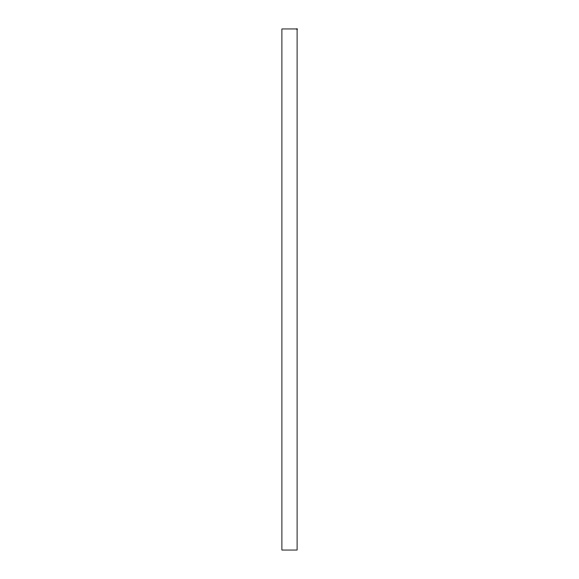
<?xml version="1.0" encoding="UTF-8"?>
<svg xmlns="http://www.w3.org/2000/svg" width="579" height="579" viewBox="0 0 579 579"><rect width="100%" height="100%" fill="white"/><g stroke="black" fill="none" stroke-linecap="round" stroke-linejoin="round"><path stroke-width="0.87" d="M297.099 28.95L281.901 28.95L281.901 550.05L297.099 550.05L297.099 28.95"/></g></svg>
